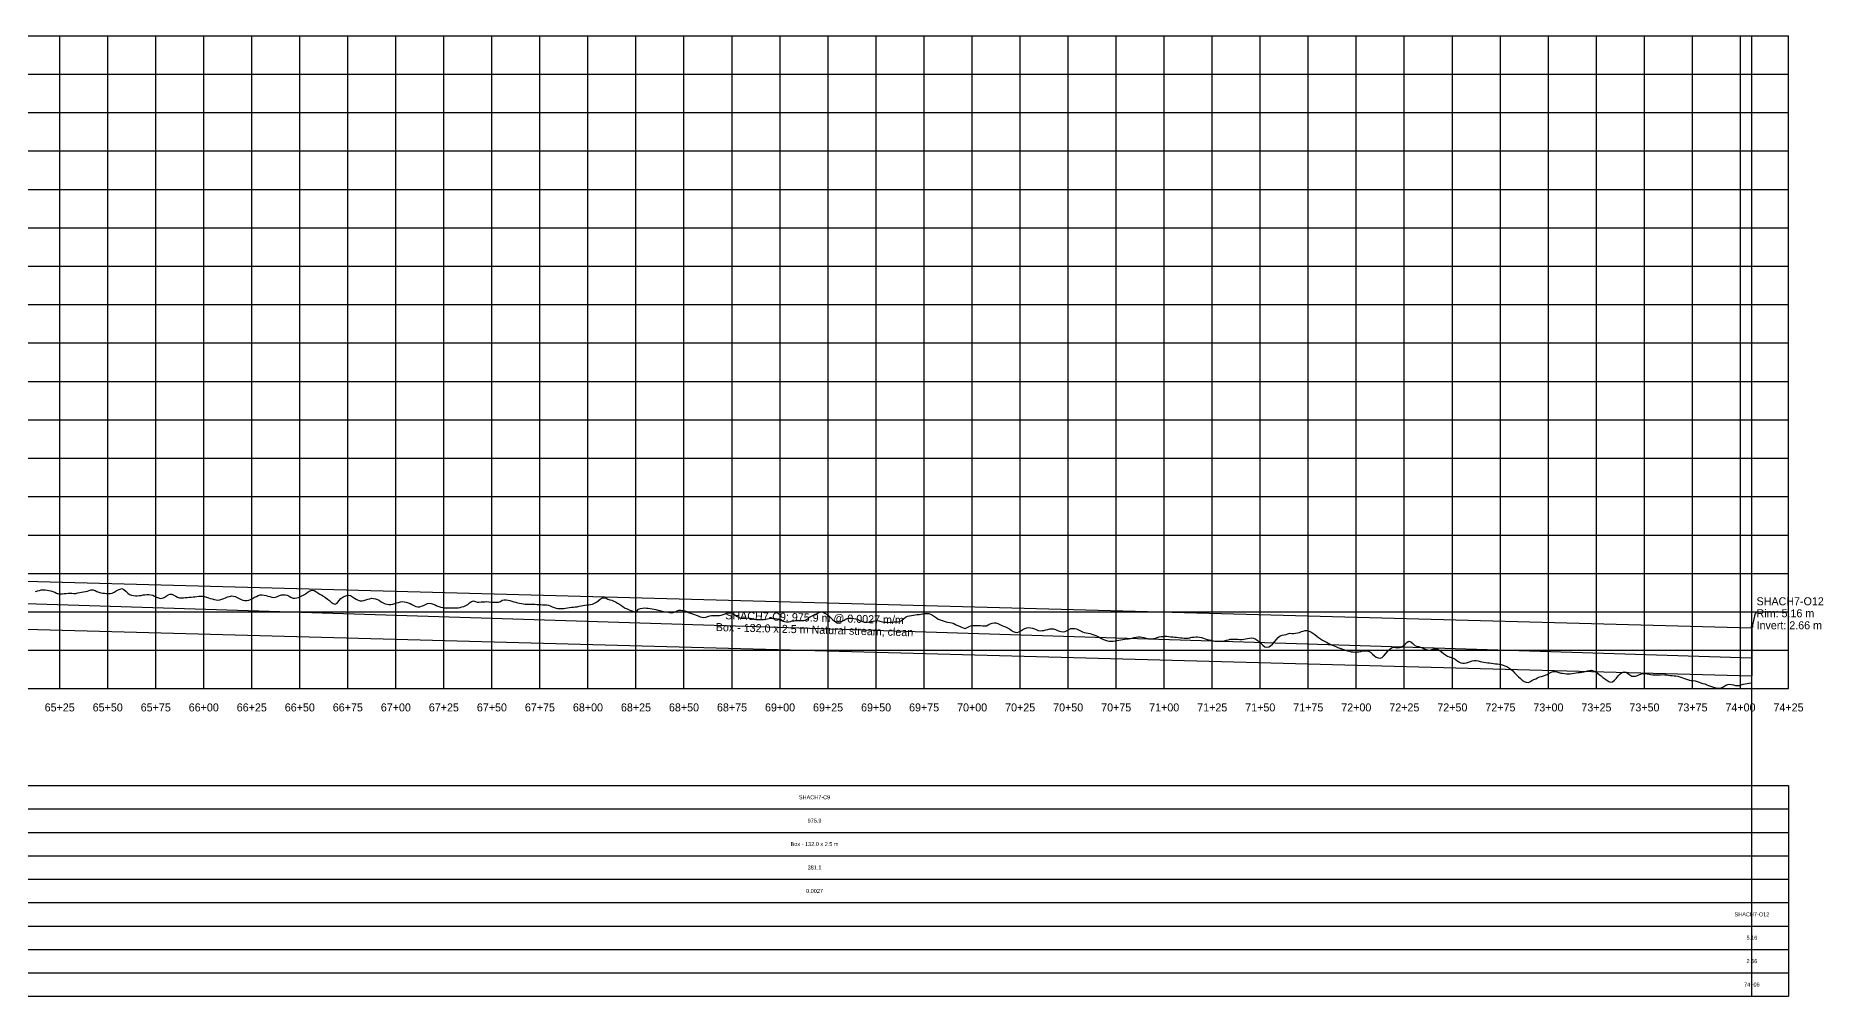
# Model space of a CAD drawing. Extents: x -64 to 7443, y -140 to 366.
# Drawn here: x 6513 to 7443, y -140 to 360 of the extents above; entities that cross this region are included whole.
import ezdxf
from ezdxf.enums import TextEntityAlignment as Align

# ---------------------------------------------------------------- set-up
doc = ezdxf.new("R2010")
doc.units = 0
for name, color, linetype in [('Annotation', 7, 'Continuous'), ('Annotation_Table', 254, 'Continuous'), ('Crown', 7, 'Continuous'), ('Grid', 254, 'Continuous'), ('Grid_Text', 7, 'Continuous'), ('Ground_Elevation', 3, 'Continuous'), ('Hydraulic_Grade', 5, 'Continuous'), ('Invert', 7, 'Continuous'), ('Structure', 7, 'Continuous')]:
    doc.layers.add(name, color=color, linetype=linetype)

msp = doc.modelspace()

# ---------------------------------------------------------------- linework, layer by layer
at = {"layer": 'Annotation', "color": 0}
msp.add_lwpolyline([(7408.37, 59.23), (7407.63, 59.23), (7405.93, 51.61)], dxfattribs=at)
msp.add_lwpolyline([(7405.93, 51.61), (7405.73, 52.59), (7406.52, 52.41)], close=True, dxfattribs=at)
at = {"layer": 'Annotation_Table', "color": 254}
for points in [[(7405.93, -140.21), (7405.93, 360)], [(-25, -30.48), (7424.95, -30.48)], [(7424.95, -30.48), (7424.95, -140.21)], [(-25, -42.67), (7424.95, -42.67)], [(-25, -54.86), (7424.95, -54.86)], [(-25, -67.06), (7424.95, -67.06)], [(-25, -79.25), (7424.95, -79.25)], [(-25, -91.44), (7424.95, -91.44)], [(-25, -103.63), (7424.95, -103.63)], [(-25, -115.82), (7424.95, -115.82)], [(-25, -128.02), (7424.95, -128.02)], [(-25, -140.21), (7424.95, -140.21)]]:
    msp.add_lwpolyline(points, dxfattribs=at)
at = {"layer": 'Crown', "color": 0}
for points in [[(6429.99, 78.02), (7405.93, 51.61)], [(7405.93, 51.61), (7405.93, 51.61)]]:
    msp.add_lwpolyline(points, dxfattribs=at)
at = {"layer": 'Grid', "color": 254}
for points in [[(-25, 360), (7425, 360)], [(6525, 20), (6525, 360)], [(6550, 20), (6550, 360)], [(6575, 20), (6575, 360)], [(6600, 20), (6600, 360)], [(6625, 20), (6625, 360)], [(6650, 20), (6650, 360)], [(6675, 20), (6675, 360)], [(6700, 20), (6700, 360)], [(6725, 20), (6725, 360)], [(6750, 20), (6750, 360)], [(6775, 20), (6775, 360)], [(6800, 20), (6800, 360)], [(6825, 20), (6825, 360)], [(6850, 20), (6850, 360)], [(6875, 20), (6875, 360)], [(6900, 20), (6900, 360)], [(6925, 20), (6925, 360)], [(6950, 20), (6950, 360)], [(6975, 20), (6975, 360)], [(7000, 20), (7000, 360)], [(7025, 20), (7025, 360)], [(7050, 20), (7050, 360)], [(7075, 20), (7075, 360)], [(7100, 20), (7100, 360)], [(7125, 20), (7125, 360)], [(7150, 20), (7150, 360)], [(7175, 20), (7175, 360)], [(7200, 20), (7200, 360)], [(7225, 20), (7225, 360)], [(7250, 20), (7250, 360)], [(7275, 20), (7275, 360)], [(7300, 20), (7300, 360)], [(7325, 20), (7325, 360)], [(7350, 20), (7350, 360)], [(7375, 20), (7375, 360)], [(7400, 20), (7400, 360)], [(7425, 20), (7425, 360)], [(-25, 340), (7425, 340)], [(-25, 320), (7425, 320)], [(-25, 300), (7425, 300)], [(-25, 280), (7425, 280)], [(-25, 260), (7425, 260)], [(-25, 240), (7425, 240)], [(-25, 220), (7425, 220)], [(-25, 200), (7425, 200)], [(-25, 180), (7425, 180)], [(-25, 160), (7425, 160)], [(-25, 140), (7425, 140)], [(-25, 120), (7425, 120)], [(-25, 100), (7425, 100)], [(-25, 80), (7425, 80)], [(-25, 60), (7425, 60)], [(-25, 40), (7425, 40)], [(-25, 20), (7425, 20)]]:
    msp.add_lwpolyline(points, dxfattribs=at)
at = {"layer": 'Ground_Elevation', "color": 3}
msp.add_lwpolyline([(6512.4, 70.6), (6513.4, 70.85), (6514.4, 71.15), (6515.4, 71.4), (6516.4, 71.48), (6517.4, 71.42), (6518.4, 71.3), (6519.4, 71.18), (6520.4, 70.99), (6521.4, 70.66), (6522.4, 70.2), (6523.4, 69.75), (6524.4, 69.44), (6525.4, 69.31), (6526.4, 69.33), (6527.4, 69.45), (6528.4, 69.56), (6529.4, 69.63), (6530.4, 69.67), (6531.4, 69.63), (6532.4, 69.57), (6533.4, 69.61), (6534.4, 69.87), (6535.4, 70.12), (6536.4, 70.25), (6537.4, 70.43), (6538.4, 70.57), (6539.4, 70.78), (6540.4, 71.12), (6541.4, 71.5), (6542.4, 71.47), (6543.4, 71.05), (6544.4, 70.58), (6545.4, 70.25), (6546.4, 69.96), (6547.4, 69.79), (6548.4, 69.68), (6549.4, 69.59), (6550.4, 69.51), (6551.4, 69.55), (6552.4, 69.78), (6553.4, 70.28), (6554.4, 70.86), (6555.4, 71.45), (6556.4, 71.85), (6557.4, 72.07), (6558.4, 71.56), (6559.4, 70.76), (6560.4, 69.78), (6561.4, 69.01), (6562.4, 68.7), (6563.4, 68.51), (6564.4, 68.37), (6565.4, 68.29), (6566.4, 68.43), (6567.4, 68.55), (6568.4, 68.76), (6569.4, 68.92), (6570.4, 69.01), (6571.4, 69.07), (6572.4, 68.92), (6573.4, 68.64), (6574.4, 68.2), (6575.4, 67.67), (6576.4, 67.22), (6577.4, 66.98), (6578.4, 67.08), (6579.4, 67.5), (6580.4, 68.14), (6581.4, 68.78), (6582.4, 69.2), (6583.4, 69.14), (6584.4, 68.69), (6585.4, 68.12), (6586.4, 67.62), (6587.4, 67.35), (6588.4, 67.29), (6589.4, 67.33), (6590.4, 67.37), (6591.4, 67.52), (6592.4, 67.67), (6593.4, 67.7), (6594.4, 67.77), (6595.4, 67.87), (6596.4, 68.06), (6597.4, 68.16), (6598.4, 68.2), (6599.4, 68.13), (6600.4, 67.93), (6601.4, 67.61), (6602.4, 67.22), (6603.4, 66.94), (6604.4, 66.7), (6605.4, 66.43), (6606.4, 66.2), (6607.4, 66.12), (6608.4, 66.22), (6609.4, 66.52), (6610.4, 66.91), (6611.4, 67.32), (6612.4, 67.72), (6613.4, 68.06), (6614.4, 68.27), (6615.4, 68.2), (6616.4, 67.93), (6617.4, 67.49), (6618.4, 66.97), (6619.4, 66.49), (6620.4, 66.09), (6621.4, 65.87), (6622.4, 65.85), (6623.4, 66.06), (6624.4, 66.43), (6625.4, 66.99), (6626.4, 67.55), (6627.4, 68.05), (6628.4, 68.48), (6629.4, 68.76), (6630.4, 68.79), (6631.4, 68.66), (6632.4, 68.45), (6633.4, 68.23), (6634.4, 67.97), (6635.4, 67.65), (6636.4, 67.45), (6637.4, 67.56), (6638.4, 67.91), (6639.4, 68.42), (6640.4, 68.78), (6641.4, 68.91), (6642.4, 68.86), (6643.4, 68.6), (6644.4, 68.12), (6645.4, 67.57), (6646.4, 67.12), (6647.4, 67.03), (6648.4, 67.2), (6649.4, 67.5), (6650.4, 67.91), (6651.4, 68.42), (6652.4, 69.02), (6653.4, 69.69), (6654.4, 70.35), (6655.4, 70.9), (6656.4, 71.22), (6657.4, 71.13), (6658.4, 70.64), (6659.4, 69.9), (6660.4, 69.17), (6661.4, 68.66), (6662.4, 68.14), (6663.4, 67.37), (6664.4, 66.63), (6665.4, 65.92), (6666.4, 65.04), (6667.4, 64.25), (6668.4, 64.03), (6669.4, 64.58), (6670.4, 65.76), (6671.4, 66.93), (6672.4, 67.66), (6673.4, 68.13), (6674.4, 68.47), (6675.4, 68.61), (6676.4, 68.41), (6677.4, 67.84), (6678.4, 67.19), (6679.4, 66.58), (6680.4, 66.1), (6681.4, 65.77), (6682.4, 65.74), (6683.4, 65.97), (6684.4, 66.28), (6685.4, 66.59), (6686.4, 66.84), (6687.4, 67.02), (6688.4, 67), (6689.4, 66.81), (6690.4, 66.37), (6691.4, 65.83), (6692.4, 65.18), (6693.4, 64.64), (6694.4, 64.22), (6695.4, 63.93), (6696.4, 63.77), (6697.4, 63.8), (6698.4, 64.04), (6699.4, 64.35), (6700.4, 64.67), (6701.4, 64.92), (6702.4, 65.17), (6703.4, 65.29), (6704.4, 65.2), (6705.4, 64.97), (6706.4, 64.68), (6707.4, 64.28), (6708.4, 63.78), (6709.4, 63.29), (6710.4, 62.83), (6711.4, 62.63), (6712.4, 62.66), (6713.4, 62.91), (6714.4, 63.35), (6715.4, 63.85), (6716.4, 64.3), (6717.4, 64.46), (6718.4, 64.32), (6719.4, 63.99), (6720.4, 63.58), (6721.4, 63.13), (6722.4, 62.72), (6723.4, 62.39), (6724.4, 62.21), (6725.4, 62.13), (6726.4, 62.06), (6727.4, 62.02), (6728.4, 62.03), (6729.4, 62.12), (6730.4, 62.15), (6731.4, 62.11), (6732.4, 62.08), (6733.4, 62.24), (6734.4, 62.52), (6735.4, 62.84), (6736.4, 63.22), (6737.4, 63.82), (6738.4, 64.62), (6739.4, 65.4), (6740.4, 65.75), (6741.4, 65.39), (6742.4, 64.97), (6743.4, 65.06), (6744.4, 65.19), (6745.4, 65.21), (6746.4, 65.28), (6747.4, 65.29), (6748.4, 65.23), (6749.4, 65.09), (6750.4, 64.99), (6751.4, 64.95), (6752.4, 64.94), (6753.4, 65.06), (6754.4, 65.45), (6755.4, 66.11), (6756.4, 66.27), (6757.4, 66.27), (6758.4, 66.12), (6759.4, 65.89), (6760.4, 65.6), (6761.4, 65.28), (6762.4, 64.96), (6763.4, 64.69), (6764.4, 64.46), (6765.4, 64.28), (6766.4, 64.15), (6767.4, 64.05), (6768.4, 63.98), (6769.4, 63.94), (6770.4, 63.93), (6771.4, 63.91), (6772.4, 63.9), (6773.4, 63.87), (6774.4, 63.82), (6775.4, 63.75), (6776.4, 63.69), (6777.4, 63.65), (6778.4, 63.61), (6779.4, 63.5), (6780.4, 63.11), (6781.4, 62.54), (6782.4, 62.16), (6783.4, 61.96), (6784.4, 61.81), (6785.4, 61.72), (6786.4, 61.71), (6787.4, 61.71), (6788.4, 61.89), (6789.4, 62.13), (6790.4, 62.33), (6791.4, 62.43), (6792.4, 62.47), (6793.4, 62.52), (6794.4, 62.66), (6795.4, 62.91), (6796.4, 63.08), (6797.4, 63.25), (6798.4, 63.41), (6799.4, 63.55), (6800.4, 63.67), (6801.4, 63.81), (6802.4, 64.06), (6803.4, 64.43), (6804.4, 65.08), (6805.4, 65.79), (6806.4, 66.59), (6807.4, 67.24), (6808.4, 67.28), (6809.4, 67.02), (6810.4, 66.67), (6811.4, 66.32), (6812.4, 65.98), (6813.4, 65.6), (6814.4, 65.13), (6815.4, 64.55), (6816.4, 63.92), (6817.4, 63.25), (6818.4, 62.58), (6819.4, 61.98), (6820.4, 61.54), (6821.4, 61.04), (6822.4, 60.66), (6823.4, 60.31), (6824.4, 60.06), (6825.4, 60.33), (6826.4, 61.35), (6827.4, 61.75), (6828.4, 61.92), (6829.4, 61.99), (6830.4, 61.98), (6831.4, 61.91), (6832.4, 61.79), (6833.4, 61.62), (6834.4, 61.41), (6835.4, 61.18), (6836.4, 60.93), (6837.4, 60.66), (6838.4, 60.39), (6839.4, 60.14), (6840.4, 59.97), (6841.4, 59.98), (6842.4, 59.62), (6843.4, 59.47), (6844.4, 59.64), (6845.4, 60.06), (6846.4, 60.52), (6847.4, 60.82), (6848.4, 60.88), (6849.4, 60.76), (6850.4, 60.44), (6851.4, 60.1), (6852.4, 59.68), (6853.4, 59.26), (6854.4, 58.87), (6855.4, 58.54), (6856.4, 58.26), (6857.4, 57.85), (6858.4, 57.44), (6859.4, 57.13), (6860.4, 57.04), (6861.4, 57.24), (6862.4, 57.57), (6863.4, 57.88), (6864.4, 58.09), (6865.4, 58.12), (6866.4, 58.06), (6867.4, 58.02), (6868.4, 58.09), (6869.4, 58.26), (6870.4, 58.58), (6871.4, 59.01), (6872.4, 59.39), (6873.4, 59.51), (6874.4, 59.4), (6875.4, 58.92), (6876.4, 58.35), (6877.4, 57.69), (6878.4, 57.14), (6879.4, 56.76), (6880.4, 56.61), (6881.4, 56.66), (6882.4, 56.75), (6883.4, 56.82), (6884.4, 56.71), (6885.4, 56.44), (6886.4, 56.21), (6887.4, 56.07), (6888.4, 56.02), (6889.4, 56), (6890.4, 56.01), (6891.4, 56.07), (6892.4, 56.22), (6893.4, 56.42), (6894.4, 56.53), (6895.4, 56.61), (6896.4, 56.65), (6897.4, 56.58), (6898.4, 56.39), (6899.4, 56), (6900.4, 55.57), (6901.4, 55.18), (6902.4, 54.9), (6903.4, 54.78), (6904.4, 54.81), (6905.4, 54.99), (6906.4, 55.22), (6907.4, 55.36), (6908.4, 55.43), (6909.4, 55.44), (6910.4, 55.45), (6911.4, 55.49), (6912.4, 55.56), (6913.4, 55.9), (6914.4, 56.43), (6915.4, 57.15), (6916.4, 57.77), (6917.4, 58.23), (6918.4, 58.66), (6919.4, 59.12), (6920.4, 59.59), (6921.4, 59.95), (6922.4, 59.74), (6923.4, 59.32), (6924.4, 58.69), (6925.4, 57.87), (6926.4, 56.83), (6927.4, 55.85), (6928.4, 55.05), (6929.4, 54.8), (6930.4, 54.73), (6931.4, 54.84), (6932.4, 55.17), (6933.4, 55.7), (6934.4, 56.31), (6935.4, 56.75), (6936.4, 56.75), (6937.4, 56.71), (6938.4, 56.59), (6939.4, 56.42), (6940.4, 56.1), (6941.4, 55.55), (6942.4, 55.06), (6943.4, 54.72), (6944.4, 54.57), (6945.4, 54.59), (6946.4, 54.74), (6947.4, 54.95), (6948.4, 55.19), (6949.4, 55.35), (6950.4, 55.41), (6951.4, 55.26), (6952.4, 55.04), (6953.4, 54.83), (6954.4, 54.64), (6955.4, 54.53), (6956.4, 54.51), (6957.4, 54.56), (6958.4, 54.69), (6959.4, 54.74), (6960.4, 54.74), (6961.4, 54.74), (6962.4, 55), (6963.4, 55.62), (6964.4, 56.57), (6965.4, 57.23), (6966.4, 57.67), (6967.4, 57.95), (6968.4, 58.16), (6969.4, 58.33), (6970.4, 58.45), (6971.4, 58.56), (6972.4, 58.67), (6973.4, 58.82), (6974.4, 58.96), (6975.4, 59.09), (6976.4, 59.18), (6977.4, 59.11), (6978.4, 58.78), (6979.4, 58.18), (6980.4, 57.48), (6981.4, 56.82), (6982.4, 56.25), (6983.4, 55.78), (6984.4, 55.39), (6985.4, 55.1), (6986.4, 54.85), (6987.4, 54.65), (6988.4, 54.43), (6989.4, 54.18), (6990.4, 53.85), (6991.4, 53.44), (6992.4, 52.95), (6993.4, 52.45), (6994.4, 52.03), (6995.4, 51.74), (6996.4, 51.26), (6997.4, 51.8), (6998.4, 52.39), (6999.4, 52.76), (7000.4, 52.9), (7001.4, 52.95), (7002.4, 52.89), (7003.4, 52.87), (7004.4, 52.84), (7005.4, 52.7), (7006.4, 52.66), (7007.4, 52.78), (7008.4, 53.22), (7009.4, 53.71), (7010.4, 54.13), (7011.4, 54.25), (7012.4, 54.26), (7013.4, 54), (7014.4, 53.45), (7015.4, 52.88), (7016.4, 52.49), (7017.4, 52.13), (7018.4, 51.72), (7019.4, 51.15), (7020.4, 50.5), (7021.4, 49.72), (7022.4, 49.37), (7023.4, 49.2), (7024.4, 49.57), (7025.4, 50.13), (7026.4, 50.78), (7027.4, 51.29), (7028.4, 51.62), (7029.4, 51.78), (7030.4, 51.7), (7031.4, 51.5), (7032.4, 51.13), (7033.4, 50.71), (7034.4, 50.34), (7035.4, 50.16), (7036.4, 50.19), (7037.4, 50.35), (7038.4, 50.58), (7039.4, 50.81), (7040.4, 51.05), (7041.4, 51.12), (7042.4, 51.05), (7043.4, 50.73), (7044.4, 50.34), (7045.4, 49.96), (7046.4, 49.67), (7047.4, 49.6), (7048.4, 49.77), (7049.4, 50.3), (7050.4, 50.84), (7051.4, 51.24), (7052.4, 51.37), (7053.4, 51.32), (7054.4, 51.08), (7055.4, 50.64), (7056.4, 50.11), (7057.4, 49.61), (7058.4, 49.25), (7059.4, 49.01), (7060.4, 48.87), (7061.4, 48.68), (7062.4, 48.44), (7063.4, 48.08), (7064.4, 47.64), (7065.4, 47.11), (7066.4, 46.57), (7067.4, 46.04), (7068.4, 45.57), (7069.4, 45.18), (7070.4, 44.88), (7071.4, 44.72), (7072.4, 44.68), (7073.4, 44.76), (7074.4, 44.86), (7075.4, 45), (7076.4, 45.17), (7077.4, 45.35), (7078.4, 45.53), (7079.4, 45.7), (7080.4, 45.86), (7081.4, 46.01), (7082.4, 46.17), (7083.4, 46.36), (7084.4, 46.59), (7085.4, 46.81), (7086.4, 46.95), (7087.4, 46.94), (7088.4, 46.78), (7089.4, 46.56), (7090.4, 46.35), (7091.4, 46.17), (7092.4, 45.98), (7093.4, 45.94), (7094.4, 46.05), (7095.4, 46.35), (7096.4, 46.64), (7097.4, 46.89), (7098.4, 47.06), (7099.4, 47.19), (7100.4, 47.28), (7101.4, 47.24), (7102.4, 47.16), (7103.4, 47.05), (7104.4, 46.97), (7105.4, 46.88), (7106.4, 46.75), (7107.4, 46.58), (7108.4, 46.44), (7109.4, 46.39), (7110.4, 46.32), (7111.4, 46.26), (7112.4, 46.35), (7113.4, 46.51), (7114.4, 46.72), (7115.4, 46.84), (7116.4, 46.92), (7117.4, 46.96), (7118.4, 46.88), (7119.4, 46.69), (7120.4, 46.3), (7121.4, 45.95), (7122.4, 45.64), (7123.4, 45.39), (7124.4, 45.17), (7125.4, 44.93), (7126.4, 44.78), (7127.4, 44.67), (7128.4, 44.64), (7129.4, 44.7), (7130.4, 44.79), (7131.4, 44.97), (7132.4, 45.2), (7133.4, 45.45), (7134.4, 45.67), (7135.4, 45.81), (7136.4, 45.83), (7137.4, 45.78), (7138.4, 45.7), (7139.4, 45.65), (7140.4, 45.64), (7141.4, 45.7), (7142.4, 45.88), (7143.4, 46.08), (7144.4, 46.29), (7145.4, 46.44), (7146.4, 46.33), (7147.4, 45.89), (7148.4, 45.27), (7149.4, 44.51), (7150.4, 43.55), (7151.4, 42.61), (7152.4, 41.81), (7153.4, 41.53), (7154.4, 41.72), (7155.4, 42.32), (7156.4, 43.22), (7157.4, 44.33), (7158.4, 45.59), (7159.4, 46.67), (7160.4, 47.47), (7161.4, 47.84), (7162.4, 48.03), (7163.4, 48.14), (7164.4, 48.46), (7165.4, 48.85), (7166.4, 48.78), (7167.4, 48.74), (7168.4, 48.8), (7169.4, 49.01), (7170.4, 49.31), (7171.4, 49.67), (7172.4, 50), (7173.4, 50.2), (7174.4, 50.2), (7175.4, 49.97), (7176.4, 49.51), (7177.4, 48.89), (7178.4, 48.15), (7179.4, 47.39), (7180.4, 46.63), (7181.4, 45.92), (7182.4, 45.28), (7183.4, 44.69), (7184.4, 44.14), (7185.4, 43.63), (7186.4, 43.15), (7187.4, 42.7), (7188.4, 42.27), (7189.4, 41.86), (7190.4, 41.47), (7191.4, 41.1), (7192.4, 40.75), (7193.4, 40.4), (7194.4, 40.07), (7195.4, 39.76), (7196.4, 39.48), (7197.4, 39.24), (7198.4, 39.1), (7199.4, 39.04), (7200.4, 39.09), (7201.4, 39.23), (7202.4, 39.41), (7203.4, 39.63), (7204.4, 39.75), (7205.4, 39.66), (7206.4, 39.53), (7207.4, 39), (7208.4, 37.96), (7209.4, 37.1), (7210.4, 36.45), (7211.4, 35.98), (7212.4, 35.79), (7213.4, 36.13), (7214.4, 37.08), (7215.4, 38.26), (7216.4, 39.57), (7217.4, 40.57), (7218.4, 41.31), (7219.4, 41.54), (7220.4, 41.45), (7221.4, 41.31), (7222.4, 41.34), (7223.4, 41.66), (7224.4, 42.25), (7225.4, 43.23), (7226.4, 44.14), (7227.4, 44.71), (7228.4, 44.45), (7229.4, 43.54), (7230.4, 42.54), (7231.4, 42.08), (7232.4, 41.86), (7233.4, 41.6), (7234.4, 41.22), (7235.4, 40.74), (7236.4, 40.32), (7237.4, 40.08), (7238.4, 40.08), (7239.4, 40.36), (7240.4, 40.67), (7241.4, 40.78), (7242.4, 40.47), (7243.4, 39.88), (7244.4, 39.16), (7245.4, 38.31), (7246.4, 37.55), (7247.4, 36.91), (7248.4, 36.48), (7249.4, 36.22), (7250.4, 35.91), (7251.4, 35.41), (7252.4, 34.7), (7253.4, 33.96), (7254.4, 33.4), (7255.4, 33.22), (7256.4, 33.26), (7257.4, 33.41), (7258.4, 33.71), (7259.4, 34.08), (7260.4, 34.45), (7261.4, 34.59), (7262.4, 34.57), (7263.4, 34.39), (7264.4, 34.19), (7265.4, 33.99), (7266.4, 33.77), (7267.4, 33.63), (7268.4, 33.5), (7269.4, 33.39), (7270.4, 33.24), (7271.4, 33.09), (7272.4, 32.96), (7273.4, 32.86), (7274.4, 32.74), (7275.4, 32.57), (7276.4, 32.3), (7277.4, 31.95), (7278.4, 31.49), (7279.4, 30.89), (7280.4, 30.17), (7281.4, 29.22), (7282.4, 28.21), (7283.4, 27.18), (7284.4, 26.18), (7285.4, 25.21), (7286.4, 24.32), (7287.4, 23.66), (7288.4, 23.3), (7289.4, 23.23), (7290.4, 23.6), (7291.4, 24.15), (7292.4, 24.74), (7293.4, 25.17), (7294.4, 25.57), (7295.4, 26.11), (7296.4, 26.34), (7297.4, 26.58), (7298.4, 26.93), (7299.4, 27.43), (7300.4, 27.99), (7301.4, 28.53), (7302.4, 28.9), (7303.4, 28.98), (7304.4, 28.8), (7305.4, 28.36), (7306.4, 28.11), (7307.4, 28.02), (7308.4, 27.89), (7309.4, 27.75), (7310.4, 27.64), (7311.4, 27.7), (7312.4, 27.87), (7313.4, 28.08), (7314.4, 28.26), (7315.4, 28.38), (7316.4, 28.47), (7317.4, 28.6), (7318.4, 28.8), (7319.4, 28.99), (7320.4, 29.27), (7321.4, 29.52), (7322.4, 29.56), (7323.4, 29.33), (7324.4, 28.84), (7325.4, 28.18), (7326.4, 27.4), (7327.4, 26.6), (7328.4, 25.81), (7329.4, 25.05), (7330.4, 24.36), (7331.4, 23.78), (7332.4, 23.39), (7333.4, 23.55), (7334.4, 24.41), (7335.4, 25.49), (7336.4, 26.67), (7337.4, 27.75), (7338.4, 28.46), (7339.4, 28.69), (7340.4, 28.56), (7341.4, 27.94), (7342.4, 27.16), (7343.4, 26.5), (7344.4, 26.41), (7345.4, 26.56), (7346.4, 26.85), (7347.4, 27.31), (7348.4, 27.66), (7349.4, 27.88), (7350.4, 27.87), (7351.4, 27.72), (7352.4, 27.5), (7353.4, 27.29), (7354.4, 27.17), (7355.4, 27.12), (7356.4, 27.17), (7357.4, 27.19), (7358.4, 27.24), (7359.4, 27.31), (7360.4, 27.26), (7361.4, 27.23), (7362.4, 27.01), (7363.4, 26.9), (7364.4, 26.78), (7365.4, 26.72), (7366.4, 26.6), (7367.4, 26.46), (7368.4, 26.17), (7369.4, 25.87), (7370.4, 25.52), (7371.4, 25.16), (7372.4, 24.78), (7373.4, 24.43), (7374.4, 24.28), (7375.4, 24.17), (7376.4, 23.99), (7377.4, 23.66), (7378.4, 23.28), (7379.4, 23.01), (7380.4, 22.73), (7381.4, 22.42), (7382.4, 22.06), (7383.4, 21.69), (7384.4, 21.29), (7385.4, 20.96), (7386.4, 20.63), (7387.4, 20.41), (7388.4, 20.27), (7389.4, 20.3), (7390.4, 20.58), (7391.4, 21.04), (7392.4, 21.72), (7393.4, 22.15), (7394.4, 22.33), (7395.4, 22.18), (7396.4, 21.92), (7397.4, 21.65), (7398.4, 21.61), (7399.4, 21.71), (7400.4, 21.96), (7401.4, 22.25), (7402.4, 22.57), (7403.4, 22.71), (7404.4, 22.87), (7405.4, 23.02), (7405.93, 23.02)], dxfattribs=at)
at = {"layer": 'Hydraulic_Grade', "color": 5}
for points in [[(6429.99, 66.71), (7405.93, 36.08)], [(7405.93, 36.08), (7405.93, 36.08), (7405.93, 36.08)]]:
    msp.add_lwpolyline(points, dxfattribs=at)
at = {"layer": 'Invert', "color": 0}
for points in [[(6429.99, 53.02), (7405.93, 26.61)], [(7405.93, 26.61), (7405.93, 26.61)]]:
    msp.add_lwpolyline(points, dxfattribs=at)
at = {"layer": 'Structure', "color": 0}
msp.add_lwpolyline([(7405.93, 51.61), (7405.93, 26.61)], dxfattribs=at)
msp.add_lwpolyline([(7405.93, 51.61), (7405.93, 26.61)], dxfattribs=at)

# ---------------------------------------------------------------- texts
at = {"layer": 'Annotation', "color": 0}
for s, height, p in [('SHACH7-O12', 4.167, (7408.37, 65.48)), ('Rim: 5.16 m', 4.1667, (7408.37, 59.23)), ('Invert: 2.66 m', 4.1667, (7408.37, 52.98))]:
    msp.add_text(s, height=height, dxfattribs=at).set_placement(p, align=Align.MIDDLE_LEFT)
for s, p in [('SHACH7-C9: 975.9 m @ 0.0027 m/m', (6917.96, 56.95)), ('Box - 132.0 x 2.5 m Natural stream, clean', (6917.96, 50.7))]:
    msp.add_text(s, height=4.1667, rotation=358.4499, dxfattribs=at).set_placement(p, align=Align.MIDDLE_CENTER)
at = {"layer": 'Annotation_Table', "color": 0}
for s, height, p in [('SHACH7-C9', 2.083, (6917.96, -36.58)), ('975.9', 2.083, (6917.96, -48.77)), ('Box - 132.0 x 2.5 m', 2.0833, (6917.96, -60.96)), ('381.1', 2.083, (6917.96, -73.15)), ('0.0027', 2.083, (6917.96, -85.34)), ('SHACH7-O12', 2.083, (7405.93, -97.54)), ('5.16', 2.083, (7405.93, -109.73)), ('2.66', 2.083, (7405.93, -121.92)), ('74+06', 2.083, (7405.93, -134.11))]:
    msp.add_text(s, height=height, dxfattribs=at).set_placement(p, align=Align.MIDDLE_CENTER)
at = {"layer": 'Grid_Text', "color": 0}
for s, p in [('65+25', (6525, 12.3)), ('65+50', (6550, 12.3)), ('65+75', (6575, 12.3)), ('66+00', (6600, 12.3)), ('66+25', (6625, 12.3)), ('66+50', (6650, 12.3)), ('66+75', (6675, 12.3)), ('67+00', (6700, 12.3)), ('67+25', (6725, 12.3)), ('67+50', (6750, 12.3)), ('67+75', (6775, 12.3)), ('68+00', (6800, 12.3)), ('68+25', (6825, 12.3)), ('68+50', (6850, 12.3)), ('68+75', (6875, 12.3)), ('69+00', (6900, 12.3)), ('69+25', (6925, 12.3)), ('69+50', (6950, 12.3)), ('69+75', (6975, 12.3)), ('70+00', (7000, 12.3)), ('70+25', (7025, 12.3)), ('70+50', (7050, 12.3)), ('70+75', (7075, 12.3)), ('71+00', (7100, 12.3)), ('71+25', (7125, 12.3)), ('71+50', (7150, 12.3)), ('71+75', (7175, 12.3)), ('72+00', (7200, 12.3)), ('72+25', (7225, 12.3)), ('72+50', (7250, 12.3)), ('72+75', (7275, 12.3)), ('73+00', (7300, 12.3)), ('73+25', (7325, 12.3)), ('73+50', (7350, 12.3)), ('73+75', (7375, 12.3)), ('74+00', (7400, 12.3)), ('74+25', (7425, 12.3))]:
    msp.add_text(s, height=4.167, dxfattribs=at).set_placement(p, align=Align.TOP_CENTER)

doc.saveas('drawing.dxf')
